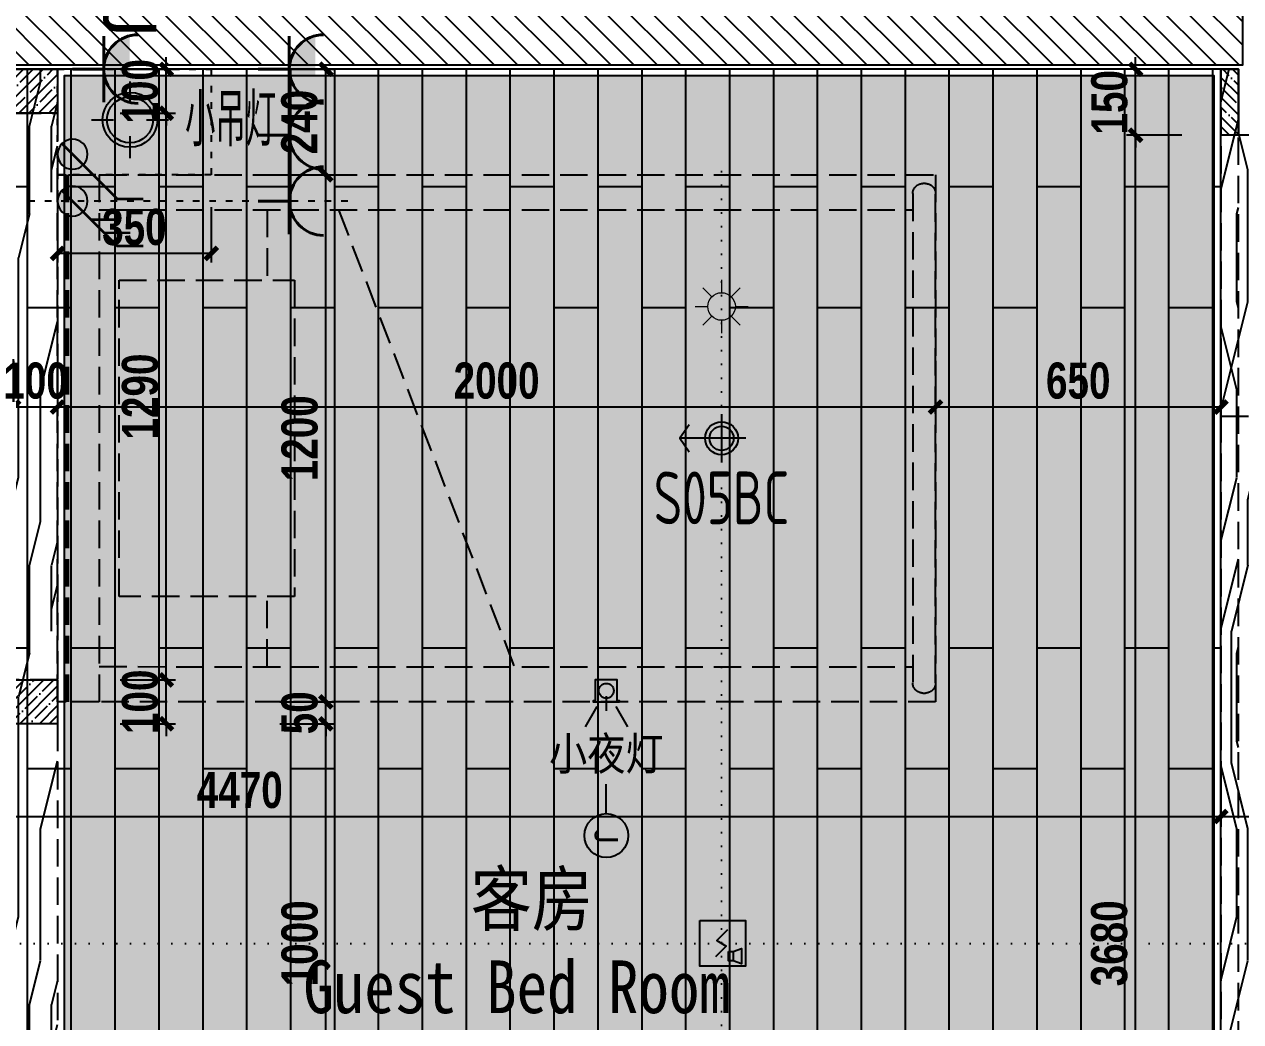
# Model space of a CAD drawing. Header units: millimetres. Extents: x 151151 to 230613, y -376178 to 0.
# Drawn here: x 225466 to 228237, y -373136 to -370865 of the extents above; entities that cross this region are included whole.
import ezdxf
from ezdxf.enums import TextEntityAlignment as Align

# ---------------------------------------------------------------- set-up
doc = ezdxf.new("R2010")
doc.units = ezdxf.units.MM
doc.header["$LTSCALE"] = 250
for name, pattern in [('ACAD_ISO03W100', [30, 12, -18]), ('DASH', [0.35, 0.25, -0.1]), ('DOT', [0.25, 0, -0.25])]:
    doc.linetypes.add(name, pattern=pattern)
doc.layers.get('Defpoints').update_dxf_attribs({"color": 250})
for name, color, linetype in [('0-台阶', 138, 'Continuous'), ('0-辅助线', 1, 'DOT'), ('01-原始砖砌筑间隔墙', 6, 'Continuous'), ('C-天花轮廓线', 4, 'Continuous'), ('CON-完成面标注', 66, 'Continuous'), ('CON-施工标注-道具标注', 66, 'Continuous'), ('GND-地面材质填充', 251, 'Continuous'), ('MEPM - AFA - EQUIP', 2, 'Continuous'), ('P-固定家具（悬空）', 45, 'Continuous'), ('P-完成面', 3, 'Continuous'), ('P-木构造型', 40, 'Continuous'), ('P-活动家具', 39, 'DASH'), ('S 插座 强电', 1, 'Continuous'), ('S-LIGHT', 30, 'Continuous')]:
    doc.layers.add(name, color=color, linetype=linetype)
doc.layers.add('C-5消防', color=150, linetype='Continuous', lineweight=5)
doc.layers.add('P-区域文字', color=2, linetype='Continuous', lineweight=0)
doc.layers.add('P-legend', color=230, linetype='Continuous', true_color=0xff007f)
doc.layers.add('P-小夜灯', color=20, linetype='Continuous', true_color=0xff3f00)
doc.styles.add('FXXX-新宋体', font='', dxfattribs={"width": 0.85, "bigfont": 'gbcbig.shx'})
doc.styles.add('PUA-尺寸标高', font='cityb___.ttf', dxfattribs={"width": 0.8})
doc.styles.get("Standard").update_dxf_attribs({"font": ''})
doc.styles.add('ZTA-A-DIMS', font='GBENOR', dxfattribs={"width": 0.8, "bigfont": 'GBCBIG'})
doc.styles.add('宋体', font='', dxfattribs={"width": 0.8, "height": 2.5})
doc.styles.get('FXXX-新宋体').set_extended_font_data('SimSun')
doc.styles.get('Standard').set_extended_font_data('SimSun')
doc.styles.get('宋体').set_extended_font_data('SimSun')
doc.linetypes.add('LED', pattern='A,0.5,-0.2,["LED",Standard,S=0.2,R=0,X=-0.2,Y=-0.1],-0.2', length=0.9)
doc.dimstyles.new('PUA 1-35', dxfattribs={"dimscale": 35, "dimtxt": 2.35, "dimasz": 0.8, "dimexe": 0.6, "dimexo": 0.6, "dimgap": 0.5, "dimtad": 1, "dimdec": 0, "dimrnd": 5, "dimdsep": 46, "dimtxsty": 'PUA-尺寸标高', "dimblk": 'ARCHTICK', "dimcen": 1.8, "dimclrd": 66, "dimclre": 66, "dimclrt": 66, "dimadec": 0, "dimazin": 0, "dimtfac": 1.5, "dimtdec": 0, "dimtix": 1, "dimtmove": 2, "dimatfit": 3, "dimldrblk": 'ARROWS', "dimfxl": 3, "dimfxlon": 1, "dimtolj": 1, "dimtzin": 0, "dimarcsym": 0})
pattern_1 = [(45, (-200051.383, 376787.57), (-22.4506403, 22.4506403), []), (45, (-200028.932, 376787.57), (-22.4506403, 22.4506403), [39.6875, -7.9375, 0, -7.9375])]
pattern_2 = [(90, (270702.7, 8602.7), (-1000, 6e-14), [200, -300, 100, -400]), (90, (270677.7, 9302.7), (-1000, 6e-14), [200, -800]), (90, (270627.7, 9202.7), (-1000, 6e-14), [100, -900]), (90, (270602.7, 8652.7), (-1000, 6e-14), [50, -700, 50, -200]), (90, (270552.7, 9002.7), (-1000, 6e-14), [200, -300, 50, -450]), (90, (270527.7, 8752.7), (-1000, 6e-14), [150, -850]), (90, (270502.7, 9002.7), (-1000, 6e-14), [300, -700]), (90, (270477.7, 8702.7), (-1000, 6e-14), [200, -800]), (90, (270452.7, 9102.7), (-1000, 6e-14), [500, -500]), (90, (270402.7, 8802.7), (-1000, 6e-14), [100, -300, 200, -400]), (90, (270377.7, 9502.7), (-1000, 6e-14), [200, -800]), (90, (270352.7, 9302.7), (-1000, 6e-14), [100, -900]), (90, (270327.7, 9102.7), (-1000, 6e-14), [100, -900]), (90, (270302.7, 8602.7), (-1000, 6e-14), [200, -800]), (90, (270277.7, 9102.7), (-1000, 6e-14), [200, -800]), (90, (270227.7, 9102.7), (-1000, 6e-14), [200, -200, 200, -400]), (90, (270177.7, 8902.7), (-1000, 6e-14), [100, -500, 200, -200]), (90, (270152.7, 9102.7), (-1000, 6e-14), [300, -700]), (90, (270102.7, 9102.7), (-1000, 6e-14), [200, -800]), (90, (270077.7, 8702.7), (-1000, 6e-14), [300, -400, 100, -200]), (90, (270027.7, 8702.7), (-1000, 6e-14), [500, -500]), (90, (270002.7, 9302.7), (-1000, 6e-14), [100, -900]), (90, (269977.7, 9002.7), (-1000, 6e-14), [200, -800]), (90, (269952.7, 8802.7), (-1000, 6e-14), [100, -400, 100, -400]), (90, (269927.7, 8702.7), (-1000, 6e-14), [100, -300, 200, -400]), (90, (269902.7, 8902.7), (-1000, 6e-14), [100, -500, 100, -300]), (90, (269877.7, 9102.7), (-1000, 6e-14), [300, -700]), (90, (269827.7, 8702.7), (-1000, 6e-14), [200, -800]), (90, (269802.7, 9202.7), (-1000, 6e-14), [100, -900]), (90, (269777.7, 9402.7), (-1000, 6e-14), [100, -900]), (104.03624, (270627.71, 9302.7), (4e-08, 1000), [103, -4020.1055]), (104.03624, (270402.71, 9402.7), (4e-08, 1000), [103, -4020.1055]), (104.03624, (269802.71, 9302.7), (4e-08, 1000), [103, -4020.1055]), (104.03624, (270177.71, 9002.7), (4e-08, 1000), [103, -4020.1055]), (104.03624, (270027.71, 9202.7), (4e-08, 1000), [103, -4020.1055]), (104.03624, (270102.71, 9302.7), (4e-08, 1000), [103, -4020.1055]), (104.03624, (269927.71, 8802.7), (4e-08, 1000), [103, -4020.1055]), (104.03624, (269977.71, 9202.7), (4e-08, 1000), [103, -4020.1055]), (104.03624, (270352.71, 9402.7), (4e-08, 1000), [206, -3917.1055]), (104.03624, (270277.71, 9302.7), (4e-08, 1000), [206, -3917.1055]), (104.03624, (270227.71, 9302.7), (4e-08, 1000), [206, -3917.1055]), (255.96376, (270552.71, 9002.7), (4e-08, -1000), [103, -206, 103, -3711.1055]), (255.96376, (270402.71, 8802.7), (4e-08, -1000), [103, -4020.1055]), (255.96376, (269952.71, 8802.7), (4e-08, -1000), [206, -3917.1055]), (284.03624, (270677.71, 9302.7), (-4e-08, -1000), [103, -4020.1055]), (75.96376, (270677.71, 9502.7), (-4e-08, 1000), [103, -4020.1055]), (75.96376, (270327.71, 9202.7), (-4e-08, 1000), [103, -4020.1055]), (75.96376, (270152.71, 9402.7), (-4e-08, 1000), [103, -4020.1055]), (75.96376, (270077.71, 9002.7), (-4e-08, 1000), [103, -4020.1055]), (75.96376, (269952.71, 8902.7), (-4e-08, 1000), [103, -4020.1055]), (75.96376, (269902.71, 9002.7), (-4e-08, 1000), [103, -4020.1055]), (75.96376, (270077.71, 9002.7), (-4e-08, 1000), [103, -4020.1055]), (75.96376, (269927.71, 9302.7), (-4e-08, 1000), [412, -3711.1055]), (75.96376, (270602.71, 8702.7), (-4e-08, 1000), [412, -3711.1055]), (75.96376, (270527.71, 8802.7), (-4e-08, 1000), [412, -3711.1055]), (75.96376, (270477.71, 8902.7), (-4e-08, 1000), [103, -206, 206, -3608.1055]), (75.96376, (270402.71, 8902.7), (-4e-08, 1000), [206, -206, 206, -3505.1055]), (75.96376, (270302.71, 8802.7), (-4e-08, 1000), [412, -3711.1055]), (75.96376, (270227.71, 8702.7), (-4e-08, 1000), [412, -3711.1055]), (75.96376, (270177.71, 8702.7), (-4e-08, 1000), [412, -3711.1055]), (75.96376, (269877.71, 9402.7), (-4e-08, 1000), [103, -4020.1055]), (75.96377, (269777.71, 9502.7), (-0.00019, 1000), [206, -3917.1055]), (75.96377, (269827.71, 8902.7), (-0.00019, 1000), [206, -3917.1055]), (75.96376, (270702.71, 8802.7), (-2e-05, 1000), [412, -3711.1055]), (75.96376, (270002.71, 9402.7), (-2e-05, 1000), [309, -3814.1055]), (75.96376, (270077.71, 9502.7), (-2e-05, 1000), [618, -3505.1055])]

# ---------------------------------------------------------------- blocks, each defined once
blk = doc.blocks.new('DRC')
at = {"layer": 'P-活动家具', "linetype": 'DASH', "extrusion": (-6.93889e-18, 6.70714e-21, -1)}
blk.add_line((-1120, -95), (-1120, -1947.8), dxfattribs=at)
at = {"layer": 'P-活动家具', "linetype": 'DASH', "extrusion": (6.93889e-18, 6.70714e-21, -1)}
blk.add_line((-80, -95), (-79.9, -1948), dxfattribs=at)
at = {"layer": 'P-活动家具', "linetype": 'DASH'}
for p, q in [((-1120, -477.8), (-960, -477.8)), ((-80, -477.8), (-240, -477.8)), ((-1120, -640), (-80, -1040.1))]:
    blk.add_line(p, q, dxfattribs=at)
for points in [[(0, -19.8), (0, 0), (-1200, 0), (-1200, -19.8)], [(0, -25), (-1200, -25), (-1200, -95), (0, -95)], [(-960, -540), (-240, -540), (-240, -140), (-960, -140)]]:
    blk.add_lwpolyline(points, close=True, dxfattribs=at)
blk.add_lwpolyline([(-1200, -95), (-1200, -2000), (0, -2000), (0, -95)], dxfattribs=at)
blk.add_lwpolyline([(-43, -2000), (-1157, -2000, -0.414214), (-1180, -1977), (-1180, -1971, -0.414214), (-1157, -1948), (-43, -1948, -0.414214), (-19.9, -1971), (-19.9, -1977, -0.414214)], format="xyb", close=True, dxfattribs=at)
blk = doc.blocks.new('MGZX')
at = {"layer": 'P-木构造型'}
h = blk.add_hatch(dxfattribs=at)
h.set_pattern_fill('ANSI35', color=251, scale=5)
h.set_pattern_definition(pattern_1)
h.paths.add_polyline_path([(0, -100), (100, -100), (100, 0), (0, 0)])
h = blk.add_hatch(dxfattribs=at)
h.set_pattern_fill('ANSI35', color=251, scale=5)
h.set_pattern_definition(pattern_1)
h.paths.add_polyline_path([(1390, -100), (1490, -100), (1490, 0), (1390, 0)])
for points in [[(0, -100), (100, -100), (100, 0), (0, 0)], [(1390, -100), (1490, -100), (1490, 0), (1390, 0)]]:
    blk.add_lwpolyline(points, close=True, dxfattribs=at)
at = {"layer": 'P-木构造型', "linetype": 'DASH'}
blk.add_lwpolyline([(100, -100), (1390, -100), (1390, 0), (100, 0)], close=True, dxfattribs=at)
blk = doc.blocks.new('YSJZQT')
at = {"layer": '01-原始砖砌筑间隔墙'}
h = blk.add_hatch(dxfattribs=at)
h.set_pattern_fill('ANSI31', color=251, scale=300)
h.set_pattern_definition([(45, (-201625.48, 31413.072), (-26.516504, 26.516504), [])])
h.paths.add_polyline_path([(-150, 500), (-150, 7600), (-350, 7600), (-350, 500)])
blk.add_lwpolyline([(-350, 7600), (-350, 500), (-150, 500), (-150, 7600)], close=True, dxfattribs=at)
blk = doc.blocks.new('_ArchTick')
at = {"color": 0, "linetype": 'ByBlock', "const_width": 0.4}
blk.add_lwpolyline([(-0.5, -0.5), (0.5, 0.5)], dxfattribs=at)
blk = doc.blocks.new('*D92')
at = {"layer": 'CON-完成面标注', "color": 66, "lineweight": -2, "transparency": 16777216}
for p, q in [((223722.1, -372563.6), (223722.1, -372689.6)), ((228192.1, -372563.6), (228192.1, -372689.6)), ((223722.1, -372668.6), (228192.1, -372668.6))]:
    blk.add_line(p, q, dxfattribs=at)
at = {"layer": 'Defpoints', "color": 0, "transparency": 16777216}
for p in [(228192.1, -371268.8), (223722.1, -372437.3), (228192.1, -372668.6)]:
    blk.add_point(p, dxfattribs=at)
at = {"layer": 'CON-完成面标注', "color": 66, "lineweight": -2, "transparency": 16777216, "xscale": 28, "yscale": 28, "zscale": 28, "rotation": 180}
blk.add_blockref('_ArchTick', (223722.1, -372668.6), dxfattribs=at)
at = {"layer": 'CON-完成面标注', "color": 66, "lineweight": -2, "transparency": 16777216, "xscale": 28, "yscale": 28, "zscale": 28}
blk.add_blockref('_ArchTick', (228192.1, -372668.6), dxfattribs=at)
at = {"layer": 'CON-完成面标注', "color": 66, "transparency": 16777216, "insert": (225957.1, -372608.6), "char_height": 82.25, "attachment_point": 5, "style": 'PUA-尺寸标高'}
blk.add_mtext('\\A1;4470', dxfattribs=at)
blk = doc.blocks.new('ARROWS')
at = {"color": 66}
blk.add_line((0, 0), (-3.183, 0), dxfattribs=at)
at = {"color": 66, "const_width": 0.267}
blk.add_lwpolyline([(-1.2, 1.2), (0, 0), (-1.2, -1.2)], dxfattribs=at)
blk = doc.blocks.new('*D93')
at = {"layer": 'CON-完成面标注', "color": 66, "lineweight": -2, "transparency": 16777216}
for p, q in [((228192.1, -372563.6), (228192.1, -372689.6)), ((229542.1, -372563.6), (229542.1, -372689.6)), ((228192.1, -372668.6), (229542.1, -372668.6))]:
    blk.add_line(p, q, dxfattribs=at)
at = {"layer": 'Defpoints', "color": 0, "transparency": 16777216}
for p in [(228192.1, -371268.8), (229542.1, -371307.3), (229542.1, -372668.6)]:
    blk.add_point(p, dxfattribs=at)
at = {"layer": 'CON-完成面标注', "color": 66, "lineweight": -2, "transparency": 16777216, "xscale": 28, "yscale": 28, "zscale": 28, "rotation": 180}
blk.add_blockref('_ArchTick', (228192.1, -372668.6), dxfattribs=at)
at = {"layer": 'CON-完成面标注', "color": 66, "lineweight": -2, "transparency": 16777216, "xscale": 28, "yscale": 28, "zscale": 28}
blk.add_blockref('_ArchTick', (229542.1, -372668.6), dxfattribs=at)
at = {"layer": 'CON-完成面标注', "color": 66, "transparency": 16777216, "insert": (228867.1, -372609.1), "char_height": 82.25, "attachment_point": 5, "style": 'PUA-尺寸标高'}
blk.add_mtext('\\A1;1350', dxfattribs=at)
blk = doc.blocks.new('*D97')
at = {"layer": 'CON-完成面标注', "color": 66, "lineweight": -2, "transparency": 16777216}
for p, q in [((228102.9, -371117.3), (227976.9, -371117.3)), ((227997.9, -374797.3), (227997.9, -371117.3)), ((228102.9, -374797.3), (227976.9, -374797.3))]:
    blk.add_line(p, q, dxfattribs=at)
at = {"layer": 'Defpoints', "color": 0, "transparency": 16777216}
for p in [(227997.9, -371117.3), (228232.1, -371117.3), (228232.1, -374797.3)]:
    blk.add_point(p, dxfattribs=at)
at = {"layer": 'CON-完成面标注', "color": 66, "lineweight": -2, "transparency": 16777216, "xscale": 28, "yscale": 28, "zscale": 28}
for p, rotation in [((227997.9, -371117.3), 90), ((227997.9, -374797.3), 270)]:
    blk.add_blockref('_ArchTick', p, dxfattribs=dict(at, rotation=rotation))
at = {"layer": 'CON-完成面标注', "color": 66, "transparency": 16777216, "insert": (227938.1, -372957.3), "char_height": 82.25, "attachment_point": 5, "rotation": 90, "style": 'PUA-尺寸标高'}
blk.add_mtext('\\A1;3680', dxfattribs=at)
blk = doc.blocks.new('*D98')
at = {"layer": 'CON-完成面标注', "color": 66, "lineweight": -2, "transparency": 16777216}
for p, q in [((227997.9, -370967.3), (227997.9, -370939.3)), ((228102.9, -370967.3), (227976.9, -370967.3)), ((227997.9, -371117.3), (227997.9, -370967.3)), ((228102.9, -371117.3), (227976.9, -371117.3)), ((227997.9, -371117.3), (227997.9, -371145.3))]:
    blk.add_line(p, q, dxfattribs=at)
at = {"layer": 'Defpoints', "color": 0, "transparency": 16777216}
for p in [(227997.9, -370967.3), (228232.1, -370967.3), (228232.1, -371117.3)]:
    blk.add_point(p, dxfattribs=at)
at = {"layer": 'CON-完成面标注', "color": 66, "lineweight": -2, "transparency": 16777216, "xscale": 28, "yscale": 28, "zscale": 28}
for p, rotation in [((227997.9, -370967.3), 270), ((227997.9, -371117.3), 90)]:
    blk.add_blockref('_ArchTick', p, dxfattribs=dict(at, rotation=rotation))
at = {"layer": 'CON-完成面标注', "color": 66, "transparency": 16777216, "insert": (227938.4, -371042.3), "char_height": 82.25, "attachment_point": 5, "rotation": 90, "style": 'PUA-尺寸标高'}
blk.add_mtext('\\A1;150', dxfattribs=at)
blk = doc.blocks.new('*D156')
at = {"layer": 'CON-施工标注-道具标注', "color": 66, "lineweight": -2, "transparency": 16777216}
for p, q in [((225442.1, -371631), (225442.1, -371757)), ((225542.1, -371631), (225542.1, -371757)), ((225442.1, -371736), (225414.1, -371736)), ((225442.1, -371736), (225542.1, -371736)), ((225542.1, -371736), (225570.1, -371736))]:
    blk.add_line(p, q, dxfattribs=at)
at = {"layer": 'Defpoints', "color": 0, "transparency": 16777216}
for p in [(225542.1, -371067.3), (225442.1, -371567.3), (225542.1, -371736)]:
    blk.add_point(p, dxfattribs=at)
at = {"layer": 'CON-施工标注-道具标注', "color": 66, "lineweight": -2, "transparency": 16777216, "xscale": 28, "yscale": 28, "zscale": 28}
blk.add_blockref('_ArchTick', (225442.1, -371736), dxfattribs=at)
at = {"layer": 'CON-施工标注-道具标注', "color": 66, "lineweight": -2, "transparency": 16777216, "xscale": 28, "yscale": 28, "zscale": 28, "rotation": 180}
blk.add_blockref('_ArchTick', (225542.1, -371736), dxfattribs=at)
at = {"layer": 'CON-施工标注-道具标注', "color": 66, "transparency": 16777216, "insert": (225492.1, -371676.5), "char_height": 82.25, "attachment_point": 5, "style": 'PUA-尺寸标高'}
blk.add_mtext('\\A1;100', dxfattribs=at)
blk = doc.blocks.new('*D157')
at = {"layer": 'CON-施工标注-道具标注', "color": 66, "lineweight": -2, "transparency": 16777216}
for p, q in [((225542.1, -371631), (225542.1, -371757)), ((227542.1, -371631), (227542.1, -371757)), ((225542.1, -371736), (227542.1, -371736))]:
    blk.add_line(p, q, dxfattribs=at)
at = {"layer": 'Defpoints', "color": 0, "transparency": 16777216}
for p in [(225542.1, -371067.3), (227542.1, -371207.3), (227542.1, -371736)]:
    blk.add_point(p, dxfattribs=at)
at = {"layer": 'CON-施工标注-道具标注', "color": 66, "lineweight": -2, "transparency": 16777216, "xscale": 28, "yscale": 28, "zscale": 28, "rotation": 180}
blk.add_blockref('_ArchTick', (225542.1, -371736), dxfattribs=at)
at = {"layer": 'CON-施工标注-道具标注', "color": 66, "lineweight": -2, "transparency": 16777216, "xscale": 28, "yscale": 28, "zscale": 28}
blk.add_blockref('_ArchTick', (227542.1, -371736), dxfattribs=at)
at = {"layer": 'CON-施工标注-道具标注', "color": 66, "transparency": 16777216, "insert": (226542.1, -371676.5), "char_height": 82.25, "attachment_point": 5, "style": 'PUA-尺寸标高'}
blk.add_mtext('\\A1;2000', dxfattribs=at)
blk = doc.blocks.new('*D158')
at = {"layer": 'CON-施工标注-道具标注', "color": 66, "lineweight": -2, "transparency": 16777216}
for p, q in [((227542.1, -371631), (227542.1, -371757)), ((228192.1, -371631), (228192.1, -371757)), ((227542.1, -371736), (228192.1, -371736))]:
    blk.add_line(p, q, dxfattribs=at)
at = {"layer": 'Defpoints', "color": 0, "transparency": 16777216}
for p in [(228192.1, -371117.3), (227542.1, -371207.3), (228192.1, -371736)]:
    blk.add_point(p, dxfattribs=at)
at = {"layer": 'CON-施工标注-道具标注', "color": 66, "lineweight": -2, "transparency": 16777216, "xscale": 28, "yscale": 28, "zscale": 28, "rotation": 180}
blk.add_blockref('_ArchTick', (227542.1, -371736), dxfattribs=at)
at = {"layer": 'CON-施工标注-道具标注', "color": 66, "lineweight": -2, "transparency": 16777216, "xscale": 28, "yscale": 28, "zscale": 28}
blk.add_blockref('_ArchTick', (228192.1, -371736), dxfattribs=at)
at = {"layer": 'CON-施工标注-道具标注', "color": 66, "transparency": 16777216, "insert": (227867.1, -371676.5), "char_height": 82.25, "attachment_point": 5, "style": 'PUA-尺寸标高'}
blk.add_mtext('\\A1;650', dxfattribs=at)
blk = doc.blocks.new('*D159')
at = {"layer": 'CON-施工标注-道具标注', "color": 66, "lineweight": -2, "transparency": 16777216}
for p, q in [((225789.8, -372357.3), (225789.8, -372329.3)), ((225684.8, -372357.3), (225810.8, -372357.3)), ((225789.8, -372457.3), (225789.8, -372357.3)), ((225684.8, -372457.3), (225810.8, -372457.3)), ((225789.8, -372457.3), (225789.8, -372485.3))]:
    blk.add_line(p, q, dxfattribs=at)
at = {"layer": 'Defpoints', "color": 0, "transparency": 16777216}
for p in [(225542.1, -372357.3), (225789.8, -372357.3), (225542.1, -372457.3)]:
    blk.add_point(p, dxfattribs=at)
at = {"layer": 'CON-施工标注-道具标注', "color": 66, "lineweight": -2, "transparency": 16777216, "xscale": 28, "yscale": 28, "zscale": 28}
for p, rotation in [((225789.8, -372357.3), 270), ((225789.8, -372457.3), 90)]:
    blk.add_blockref('_ArchTick', p, dxfattribs=dict(at, rotation=rotation))
at = {"layer": 'CON-施工标注-道具标注', "color": 66, "transparency": 16777216, "insert": (225730.3, -372407.3), "char_height": 82.25, "attachment_point": 5, "rotation": 90, "style": 'PUA-尺寸标高'}
blk.add_mtext('\\A1;100', dxfattribs=at)
blk = doc.blocks.new('*D160')
at = {"layer": 'CON-施工标注-道具标注', "color": 66, "lineweight": -2, "transparency": 16777216}
for p, q in [((225684.8, -371067.3), (225810.8, -371067.3)), ((225789.8, -372357.3), (225789.8, -371067.3)), ((225684.8, -372357.3), (225810.8, -372357.3))]:
    blk.add_line(p, q, dxfattribs=at)
at = {"layer": 'Defpoints', "color": 0, "transparency": 16777216}
for p in [(225542.1, -371067.3), (225789.8, -371067.3), (225542.1, -372357.3)]:
    blk.add_point(p, dxfattribs=at)
at = {"layer": 'CON-施工标注-道具标注', "color": 66, "lineweight": -2, "transparency": 16777216, "xscale": 28, "yscale": 28, "zscale": 28}
for p, rotation in [((225789.8, -371067.3), 90), ((225789.8, -372357.3), 270)]:
    blk.add_blockref('_ArchTick', p, dxfattribs=dict(at, rotation=rotation))
at = {"layer": 'CON-施工标注-道具标注', "color": 66, "transparency": 16777216, "insert": (225730.3, -371712.3), "char_height": 82.25, "attachment_point": 5, "rotation": 90, "style": 'PUA-尺寸标高'}
blk.add_mtext('\\A1;1290', dxfattribs=at)
blk = doc.blocks.new('*D161')
at = {"layer": 'CON-施工标注-道具标注', "color": 66, "lineweight": -2, "transparency": 16777216}
for p, q in [((225789.8, -370967.3), (225789.8, -370939.3)), ((225684.8, -370967.3), (225810.8, -370967.3)), ((225789.8, -371067.3), (225789.8, -370967.3)), ((225684.8, -371067.3), (225810.8, -371067.3)), ((225789.8, -371067.3), (225789.8, -371095.3))]:
    blk.add_line(p, q, dxfattribs=at)
at = {"layer": 'Defpoints', "color": 0, "transparency": 16777216}
for p in [(225542.1, -370967.3), (225789.8, -370967.3), (225542.1, -371067.3)]:
    blk.add_point(p, dxfattribs=at)
at = {"layer": 'CON-施工标注-道具标注', "color": 66, "lineweight": -2, "transparency": 16777216, "xscale": 28, "yscale": 28, "zscale": 28}
for p, rotation in [((225789.8, -370967.3), 270), ((225789.8, -371067.3), 90)]:
    blk.add_blockref('_ArchTick', p, dxfattribs=dict(at, rotation=rotation))
at = {"layer": 'CON-施工标注-道具标注', "color": 66, "transparency": 16777216, "insert": (225730.3, -371017.3), "char_height": 82.25, "attachment_point": 5, "rotation": 90, "style": 'PUA-尺寸标高'}
blk.add_mtext('\\A1;100', dxfattribs=at)
blk = doc.blocks.new('*D162')
at = {"layer": 'CON-施工标注-道具标注', "color": 66, "lineweight": -2, "transparency": 16777216}
for p, q in [((226048.3, -372457.3), (226174.3, -372457.3)), ((226153.3, -373457.3), (226153.3, -372457.3)), ((226048.3, -373457.3), (226174.3, -373457.3))]:
    blk.add_line(p, q, dxfattribs=at)
at = {"layer": 'Defpoints', "color": 0, "transparency": 16777216}
for p in [(225542.1, -372457.3), (226153.3, -372457.3), (225542.1, -373457.3)]:
    blk.add_point(p, dxfattribs=at)
at = {"layer": 'CON-施工标注-道具标注', "color": 66, "lineweight": -2, "transparency": 16777216, "xscale": 28, "yscale": 28, "zscale": 28}
for p, rotation in [((226153.3, -372457.3), 90), ((226153.3, -373457.3), 270)]:
    blk.add_blockref('_ArchTick', p, dxfattribs=dict(at, rotation=rotation))
at = {"layer": 'CON-施工标注-道具标注', "color": 66, "transparency": 16777216, "insert": (226093.8, -372957.3), "char_height": 82.25, "attachment_point": 5, "rotation": 90, "style": 'PUA-尺寸标高'}
blk.add_mtext('\\A1;1000', dxfattribs=at)
blk = doc.blocks.new('*D163')
at = {"layer": 'CON-施工标注-道具标注', "color": 66, "lineweight": -2, "transparency": 16777216}
for p, q in [((226153.3, -372407.3), (226153.3, -372379.3)), ((226048.3, -372407.3), (226174.3, -372407.3)), ((226153.3, -372457.3), (226153.3, -372407.3)), ((226048.3, -372457.3), (226174.3, -372457.3)), ((226153.3, -372457.3), (226153.3, -372485.3))]:
    blk.add_line(p, q, dxfattribs=at)
at = {"layer": 'Defpoints', "color": 0, "transparency": 16777216}
for p in [(225542.1, -372407.3), (226153.3, -372407.3), (225542.1, -372457.3)]:
    blk.add_point(p, dxfattribs=at)
at = {"layer": 'CON-施工标注-道具标注', "color": 66, "lineweight": -2, "transparency": 16777216, "xscale": 28, "yscale": 28, "zscale": 28}
for p, rotation in [((226153.3, -372407.3), 270), ((226153.3, -372457.3), 90)]:
    blk.add_blockref('_ArchTick', p, dxfattribs=dict(at, rotation=rotation))
at = {"layer": 'CON-施工标注-道具标注', "color": 66, "transparency": 16777216, "insert": (226093.8, -372432.3), "char_height": 82.25, "attachment_point": 5, "rotation": 90, "style": 'PUA-尺寸标高'}
blk.add_mtext('\\A1;50', dxfattribs=at)
blk = doc.blocks.new('*D164')
at = {"layer": 'CON-施工标注-道具标注', "color": 66, "lineweight": -2, "transparency": 16777216}
for p, q in [((226048.3, -371207.3), (226174.3, -371207.3)), ((226153.3, -372407.3), (226153.3, -371207.3)), ((226048.3, -372407.3), (226174.3, -372407.3))]:
    blk.add_line(p, q, dxfattribs=at)
at = {"layer": 'Defpoints', "color": 0, "transparency": 16777216}
for p in [(225542.1, -371207.3), (226153.3, -371207.3), (225542.1, -372407.3)]:
    blk.add_point(p, dxfattribs=at)
at = {"layer": 'CON-施工标注-道具标注', "color": 66, "lineweight": -2, "transparency": 16777216, "xscale": 28, "yscale": 28, "zscale": 28}
for p, rotation in [((226153.3, -371207.3), 90), ((226153.3, -372407.3), 270)]:
    blk.add_blockref('_ArchTick', p, dxfattribs=dict(at, rotation=rotation))
at = {"layer": 'CON-施工标注-道具标注', "color": 66, "transparency": 16777216, "insert": (226093.8, -371807.3), "char_height": 82.25, "attachment_point": 5, "rotation": 90, "style": 'PUA-尺寸标高'}
blk.add_mtext('\\A1;1200', dxfattribs=at)
blk = doc.blocks.new('*D165')
at = {"layer": 'CON-施工标注-道具标注', "color": 66, "lineweight": -2, "transparency": 16777216}
for p, q in [((226048.3, -370967.3), (226174.3, -370967.3)), ((226153.3, -371207.3), (226153.3, -370967.3)), ((226048.3, -371207.3), (226174.3, -371207.3))]:
    blk.add_line(p, q, dxfattribs=at)
at = {"layer": 'Defpoints', "color": 0, "transparency": 16777216}
for p in [(225892.1, -370967.3), (226153.3, -370967.3), (225542.1, -371207.3)]:
    blk.add_point(p, dxfattribs=at)
at = {"layer": 'CON-施工标注-道具标注', "color": 66, "lineweight": -2, "transparency": 16777216, "xscale": 28, "yscale": 28, "zscale": 28}
for p, rotation in [((226153.3, -370967.3), 90), ((226153.3, -371207.3), 270)]:
    blk.add_blockref('_ArchTick', p, dxfattribs=dict(at, rotation=rotation))
at = {"layer": 'CON-施工标注-道具标注', "color": 66, "transparency": 16777216, "insert": (226093.3, -371087.3), "char_height": 82.25, "attachment_point": 5, "rotation": 90, "style": 'PUA-尺寸标高'}
blk.add_mtext('\\A1;240', dxfattribs=at)
blk = doc.blocks.new('*D166')
at = {"layer": 'CON-施工标注-道具标注', "color": 66, "lineweight": -2, "transparency": 16777216}
for p, q in [((225542.1, -371281.3), (225542.1, -371407.3)), ((225892.1, -371281.3), (225892.1, -371407.3)), ((225892.1, -371386.3), (225542.1, -371386.3))]:
    blk.add_line(p, q, dxfattribs=at)
at = {"layer": 'Defpoints', "color": 0, "transparency": 16777216}
for p in [(225542.1, -371207.3), (225892.1, -371207.3), (225542.1, -371386.3)]:
    blk.add_point(p, dxfattribs=at)
at = {"layer": 'CON-施工标注-道具标注', "color": 66, "lineweight": -2, "transparency": 16777216, "xscale": 28, "yscale": 28, "zscale": 28, "rotation": 180}
blk.add_blockref('_ArchTick', (225542.1, -371386.3), dxfattribs=at)
at = {"layer": 'CON-施工标注-道具标注', "color": 66, "lineweight": -2, "transparency": 16777216, "xscale": 28, "yscale": 28, "zscale": 28}
blk.add_blockref('_ArchTick', (225892.1, -371386.3), dxfattribs=at)
at = {"layer": 'CON-施工标注-道具标注', "color": 66, "transparency": 16777216, "insert": (225717.1, -371326.8), "char_height": 82.25, "attachment_point": 5, "style": 'PUA-尺寸标高'}
blk.add_mtext('\\A1;350', dxfattribs=at)
blk = doc.blocks.new('*U420')
for p, q in [((0, 55), (0, -95)), ((-55, 0), (55, 0))]:
    blk.add_line(p, q)
blk.add_lwpolyline([(-30.6, -74), (0, -95), (30.6, -74)])
blk.add_circle((0, 0), 37.5)
at = {"color": 8}
blk.add_circle((0, 0), 27.5, dxfattribs=at)
blk = doc.blocks.new('*U195')
at = {"color": 8}
for p, q in [((0, 75), (0, 175)), ((-175, 0), (-75, 0)), ((75, 0), (175, 0)), ((0, -175), (0, -75))]:
    blk.add_line(p, q, dxfattribs=at)
blk.add_circle((0, 0), 125)
blk.add_circle((0, 0), 105, dxfattribs=at)
blk = doc.blocks.new('喷淋')
for points in [[(0, 1.043), (0, 0.543)], [(-0.384, 0.384), (-0.738, 0.738)], [(0.384, 0.384), (0.737, 0.738)], [(-1.043, 0), (-0.543, 0)], [(0.543, 0), (1.043, 0)], [(-0.738, -0.737), (-0.384, -0.384)], [(0.738, -0.738), (0.384, -0.384)], [(0, -0.543), (0, -1.043)]]:
    blk.add_lwpolyline(points)
blk.add_ellipse((0, 0), major_axis=(0, 0.543), ratio=1, start_param=-1.570637775688192, end_param=4.712547531491394)
blk = doc.blocks.new('感烟探测器(自带蜂鸣器）')
at = {"layer": 'MEPM - AFA - EQUIP'}
blk.add_lwpolyline([(-165.6, 175), (184.4, 175), (184.4, -175), (-165.6, -175)], close=True, dxfattribs=at)
blk.add_lwpolyline([(46.8, 103.2), (-35.4, 21.2), (35.4, -21.2), (-46.8, -103.2)], dxfattribs=at)
at = {"layer": 'MEPM - AFA - EQUIP', "elevation": 0}
blk.add_lwpolyline([(54.1, -63.3), (88.9, -63.3), (88.9, -132.8), (54.1, -132.8)], close=True, dxfattribs=at)
blk.add_lwpolyline([(88.9, -63.3), (153.4, -38.5), (153.4, -157.6), (88.9, -132.8)], dxfattribs=at)
blk = doc.blocks.new('XYD1')
at = {"layer": 'P-小夜灯'}
h = blk.add_hatch(color=256, dxfattribs=at)
edge = h.paths.add_edge_path(flags=16)
edge.add_arc((-25, 0), 17, 0, 360)
edge = h.paths.add_edge_path()
edge.add_line((-2.5, -30), (0, -30))
edge.add_line((0, -30), (0, 30))
edge.add_line((0, 30), (-2.5, 30))
edge.add_line((-2.5, 30), (-2.5, 25))
edge.add_line((-2.5, 25), (-50, 25))
edge.add_line((-50, 25), (-50, -25))
edge.add_line((-50, -25), (-2.5, -25))
edge.add_line((-2.5, -25), (-2.5, -30))
edge.add_line((-2.5, -30), (0, -30))
blk.add_line((-12.5, 0), (20.3, 0), dxfattribs=at)
for points in [[(-2.5, -30), (0, -30), (0, 30), (-2.5, 30), (-2.5, 25), (-50, 25), (-50, -25), (-2.5, -25), (-2.5, -30), (0, -30)], [(10.8, 21.6), (57.3, 48)], [(10.8, -21.6), (57.3, -48)]]:
    blk.add_lwpolyline(points, dxfattribs=at)
blk.add_circle((-25, 0), 17, dxfattribs=at)
blk = doc.blocks.new('墙面安装电源接线盒（防水）')
at = {"color": 1, "linetype": 'Continuous'}
blk.add_line((100, 0), (0, 0), dxfattribs=at)
blk.add_circle((175, 0), 75, dxfattribs=at)
at = {"color": 61, "linetype": 'Continuous', "style": '宋体'}
blk.add_attdef('J', text='', height=80, dxfattribs=at).set_placement((149, 0), align=Align.MIDDLE_LEFT)
blk = doc.blocks.new('*U409')
at = {"lineweight": 40}
h = blk.add_hatch(color=256, dxfattribs=at)
edge = h.paths.add_edge_path()
edge.add_line((12.7, -50.5), (12.7, 50.5))
edge.add_ellipse((0, 0), major_axis=(36.8, 36.8), ratio=1, start_angle=239.1477, end_angle=390.8523, ccw=False)
for p, q in [((52.1, -50.1), (52.1, 50.1)), ((52.1, 0), (99.4, 0))]:
    blk.add_line(p, q, dxfattribs=at)
blk.add_arc((0, 0), 52.1, 270, 90, dxfattribs=at)
blk = doc.blocks.new('*U412')
at = {"lineweight": 40}
h = blk.add_hatch(color=256, dxfattribs=at)
edge = h.paths.add_edge_path()
edge.add_line((12.7, -50.5), (12.7, 50.5))
edge.add_ellipse((0, 0), major_axis=(36.8, 36.8), ratio=1, start_angle=239.1477, end_angle=390.8523, ccw=False)
for p, q in [((52.1, -50.1), (52.1, 50.1)), ((52.1, 0), (99.4, 0))]:
    blk.add_line(p, q, dxfattribs=at)
blk.add_arc((0, 0), 52.1, 270, 90, dxfattribs=at)
blk.add_text('U', height=80, rotation=90).set_placement((52.1, 50.1))
blk = doc.blocks.new('*U336')
h = blk.add_hatch(color=256)
edge = h.paths.add_edge_path()
edge.add_arc((0, 0), 0.575, 0, 360)
at = {"const_width": 0.1}
blk.add_lwpolyline([(2.715, 1.715), (1.715, 1.715), (-0.407, -0.407)], dxfattribs=at)
blk.add_circle((0, 0), 0.575)
blk = doc.blocks.new('*U354')
h = blk.add_hatch(color=256)
edge = h.paths.add_edge_path()
edge.add_arc((0, 0), 0.575, 0, 360)
at = {"const_width": 0.1}
for points in [[(2.715, 1.715), (1.715, 1.715), (-0.407, -0.407)], [(2.215, 1.215), (1.215, 1.215)], [(1.715, 0.715), (0.715, 0.715)]]:
    blk.add_lwpolyline(points, dxfattribs=at)
blk.add_circle((0, 0), 0.575)

msp = doc.modelspace()

# ---------------------------------------------------------------- hatches: boundary and pattern name
at = {"layer": 'C-天花轮廓线'}
h = msp.add_hatch(dxfattribs=at)
h.set_pattern_fill('木纹面5', color=251, scale=1000, angle=90, pattern_type=2)
h.set_pattern_definition(pattern_2)
h.paths.add_polyline_path([(225442.1, -370967.3), (225542.1, -370967.3), (225542.1, -374947.3), (225442.1, -374947.3)])
h = msp.add_hatch(dxfattribs=at)
h.set_pattern_fill('木纹面5', color=251, scale=1000, angle=90, pattern_type=2)
h.set_pattern_definition(pattern_2)
h.paths.add_polyline_path([(228232.1, -374947.3), (228232.1, -370967.3), (228192.1, -370967.3), (228192.1, -374947.3)])
h = msp.add_hatch(dxfattribs=at)
h.set_pattern_fill('松散材料', color=251, scale=20, double=1)
h.set_pattern_definition([(0, (270702.714, 8602.698), (18.75, 37.5), [0, -37.5])])
h.paths.add_polyline_path([(228177.1, -374932.3), (228177.1, -370982.3), (225557.1, -370982.3), (225557.1, -374932.3)])
at = {"layer": 'GND-地面材质填充'}
h = msp.add_hatch(dxfattribs=at)
h.set_pattern_fill('木地板', color=250, scale=100, angle=90, pattern_type=2)
h.set_pattern_definition([(0, (284773, 12015.2), (3e-13, 1050), [100, -100]), (0, (284673, 12790.2), (3e-13, 1050), [100, -100]), (90, (284772.96, 11752.68), (-100, 6e-15), [])])
h.paths.add_polyline_path([(223722.1, -374947.3), (228192.1, -374947.3), (228192.1, -374797.3), (228192.1, -370967.3), (223722.1, -370967.3), (223722.1, -372437.3)])
h = msp.add_hatch(dxfattribs=at)
h.set_pattern_fill('木纹面5', color=250, scale=1500, angle=90, pattern_type=2)
h.set_pattern_definition([(90, (270702.7, 8602.7), (-1500, 9e-14), [300, -450, 150, -600]), (90, (270665.2, 9652.7), (-1500, 9e-14), [300, -1200]), (90, (270590.2, 9502.7), (-1500, 9e-14), [150, -1350]), (90, (270552.7, 8677.7), (-1500, 9e-14), [75, -1050, 75, -300]), (90, (270477.7, 9202.7), (-1500, 9e-14), [300, -450, 75, -675]), (90, (270440.2, 8827.7), (-1500, 9e-14), [225, -1275]), (90, (270402.7, 9202.7), (-1500, 9e-14), [450, -1050]), (90, (270365.2, 8752.7), (-1500, 9e-14), [300, -1200]), (90, (270327.7, 9352.7), (-1500, 9e-14), [750, -750]), (90, (270252.7, 8902.7), (-1500, 9e-14), [150, -450, 300, -600]), (90, (270215.2, 9952.7), (-1500, 9e-14), [300, -1200]), (90, (270177.7, 9652.7), (-1500, 9e-14), [150, -1350]), (90, (270140.2, 9352.7), (-1500, 9e-14), [150, -1350]), (90, (270102.7, 8602.7), (-1500, 9e-14), [300, -1200]), (90, (270065.2, 9352.7), (-1500, 9e-14), [300, -1200]), (90, (269990.2, 9352.7), (-1500, 9e-14), [300, -300, 300, -600]), (90, (269915.2, 9052.7), (-1500, 9e-14), [150, -750, 300, -300]), (90, (269877.7, 9352.7), (-1500, 9e-14), [450, -1050]), (90, (269802.7, 9352.7), (-1500, 9e-14), [300, -1200]), (90, (269765.2, 8752.7), (-1500, 9e-14), [450, -600, 150, -300]), (90, (269690.2, 8752.7), (-1500, 9e-14), [750, -750]), (90, (269652.7, 9652.7), (-1500, 9e-14), [150, -1350]), (90, (269615.2, 9202.7), (-1500, 9e-14), [300, -1200]), (90, (269577.7, 8902.7), (-1500, 9e-14), [150, -600, 150, -600]), (90, (269540.2, 8752.7), (-1500, 9e-14), [150, -450, 300, -600]), (90, (269502.7, 9052.7), (-1500, 9e-14), [150, -750, 150, -450]), (90, (269465.2, 9352.7), (-1500, 9e-14), [450, -1050]), (90, (269390.2, 8752.7), (-1500, 9e-14), [300, -1200]), (90, (269352.7, 9502.7), (-1500, 9e-14), [150, -1350]), (90, (269315.2, 9802.7), (-1500, 9e-14), [150, -1350]), (104.03624, (270590.2, 9652.7), (5e-08, 1500), [154.5, -6030.1583]), (104.03624, (270252.7, 9802.7), (5e-08, 1500), [154.5, -6030.1583]), (104.03624, (269352.7, 9652.7), (5e-08, 1500), [154.5, -6030.1583]), (104.03624, (269915.2, 9202.7), (5e-08, 1500), [154.5, -6030.1583]), (104.03624, (269690.2, 9502.7), (5e-08, 1500), [154.5, -6030.1583]), (104.03624, (269802.7, 9652.7), (5e-08, 1500), [154.5, -6030.1583]), (104.03624, (269540.2, 8902.7), (5e-08, 1500), [154.5, -6030.1583]), (104.03624, (269615.2, 9502.7), (5e-08, 1500), [154.5, -6030.1583]), (104.03624, (270177.7, 9802.7), (5e-08, 1500), [309, -5875.6583]), (104.03624, (270065.2, 9652.7), (5e-08, 1500), [309, -5875.6583]), (104.03624, (269990.2, 9652.7), (5e-08, 1500), [309, -5875.6583]), (255.96376, (270477.7, 9202.7), (5e-08, -1500), [154.5, -309, 154.5, -5566.6583]), (255.96376, (270252.7, 8902.7), (5e-08, -1500), [154.5, -6030.1583]), (255.96376, (269577.7, 8902.7), (5e-08, -1500), [309, -5875.6583]), (284.03624, (270665.2, 9652.7), (-5e-08, -1500), [154.5, -6030.1583]), (75.96376, (270665.2, 9952.7), (-5e-08, 1500), [154.5, -6030.1583]), (75.96376, (270140.2, 9502.7), (-5e-08, 1500), [154.5, -6030.1583]), (75.96376, (269877.7, 9802.7), (-5e-08, 1500), [154.5, -6030.1583]), (75.96376, (269765.2, 9202.7), (-5e-08, 1500), [154.5, -6030.1583]), (75.96376, (269577.7, 9052.7), (-5e-08, 1500), [154.5, -6030.1583]), (75.96376, (269502.7, 9202.7), (-5e-08, 1500), [154.5, -6030.1583]), (75.96376, (269765.2, 9202.7), (-5e-08, 1500), [154.5, -6030.1583]), (75.96376, (269540.2, 9652.7), (-5e-08, 1500), [618, -5566.6583]), (75.96376, (270552.7, 8752.7), (-5e-08, 1500), [618, -5566.6583]), (75.96376, (270440.2, 8902.7), (-5e-08, 1500), [618, -5566.6583]), (75.96376, (270365.2, 9052.7), (-5e-08, 1500), [154.5, -309, 309, -5412.1583]), (75.96376, (270252.7, 9052.7), (-5e-08, 1500), [309, -309, 309, -5257.6583]), (75.96376, (270102.7, 8902.7), (-5e-08, 1500), [618, -5566.6583]), (75.96376, (269990.2, 8752.7), (-5e-08, 1500), [618, -5566.6583]), (75.96376, (269915.2, 8752.7), (-5e-08, 1500), [618, -5566.6583]), (75.96376, (269465.2, 9802.7), (-5e-08, 1500), [154.5, -6030.1583]), (75.96377, (269315.2, 9952.7), (-0.0003, 1500), [309, -5875.6583]), (75.96377, (269390.2, 9052.7), (-0.0003, 1500), [309, -5875.6583]), (75.96376, (270702.7, 8902.7), (-3e-05, 1500), [618, -5566.6583]), (75.96376, (269652.7, 9802.7), (-3e-05, 1500), [463.5, -5721.1583]), (75.96376, (269765.2, 9952.7), (-3e-05, 1500), [927, -5257.6583])])
h.paths.add_polyline_path([(229532.1, -371317.3), (229532.1, -370967.3), (228752.1, -370967.3), (228752.1, -371117.3), (228232.1, -371117.3), (228192.1, -371117.3), (228192.1, -374797.3), (228232.1, -374797.3), (228752.1, -374797.3), (228752.1, -374947.3), (229532.1, -374947.3), (229532.1, -374597.3), (229542.1, -371317.3)])
at = {"layer": 'P-木构造型'}
h = msp.add_hatch(dxfattribs=at)
h.set_pattern_fill('ANSI35', color=251, scale=5, angle=90)
h.set_pattern_definition([(135, (-151345.438, -571168.665), (-22.4506403, -22.4506403), []), (135, (-151345.438, -571146.214), (-22.4506403, -22.4506403), [39.6875, -7.9375, 0, -7.9375])])
h.paths.add_polyline_path([(228232.1, -370967.3), (228232.1, -371117.3), (228192.1, -371117.3), (228192.1, -370967.3)])

# ---------------------------------------------------------------- linework, layer by layer
at = {"layer": '0-台阶'}
msp.add_line((228192.1, -374947.3), (228192.1, -370967.3), dxfattribs=at)
at = {"layer": '0-辅助线', "color": 235, "linetype": 'DOT', "ltscale": 0.5}
for points in [[(227054.6, -371200), (227054.6, -374714.6)], [(229972.1, -372957.3), (220576.5, -372957.3)]]:
    msp.add_lwpolyline(points, dxfattribs=at)
at = {"layer": 'C-天花轮廓线', "color": 40, "linetype": 'DASH'}
msp.add_lwpolyline([(228232.1, -374947.3), (228232.1, -370967.3), (228192.1, -370967.3), (228192.1, -374947.3)], close=True, dxfattribs=at)
at = {"layer": 'C-天花轮廓线'}
msp.add_lwpolyline([(228177.1, -374932.3), (228177.1, -370982.3), (225557.1, -370982.3), (225557.1, -374932.3)], close=True, dxfattribs=at)
at = {"layer": 'C-天花轮廓线', "color": 40, "linetype": 'DASH'}
msp.add_lwpolyline([(225542.1, -372457.3), (225542.1, -373457.3)], dxfattribs=at)
at = {"layer": 'GND-地面材质填充', "color": 252, "linetype": 'DASH'}
msp.add_lwpolyline([(228192.1, -371757.3), (229542.1, -371757.3)], dxfattribs=at)
at = {"layer": 'P-legend', "linetype": 'ACAD_ISO03W100', "ltscale": 0.005}
msp.add_lwpolyline([(226203, -371267.3), (225472.7, -371267.3)], dxfattribs=at)
at = {"layer": 'P-固定家具（悬空）', "linetype": 'ACAD_ISO03W100', "ltscale": 0.005}
msp.add_lwpolyline([(225542.1, -370967.3), (225892.1, -370967.3), (225892.1, -371207.3), (225542.1, -371207.3), (225542.1, -370967.3)], dxfattribs=at)
at = {"layer": 'P-完成面'}
msp.add_lwpolyline([(229642.1, -371317.3), (229532.1, -371317.3), (229532.1, -370967.3), (228752.1, -370967.3), (228752.1, -371117.3), (228232.1, -371117.3), (228232.1, -370967.3), (223722.1, -370967.3), (223722.1, -372437.3), (222962.1, -372437.3), (222962.1, -372277.3), (223562.1, -372277.3), (223562.1, -370987.3), (221172.1, -370987.3), (221172.1, -371187.3), (220472.1, -371187.3), (220472.1, -372277.3), (222072.1, -372277.3), (222072.1, -372437.3), (220472.1, -372437.3), (220472.1, -372491.3), (220442.1, -372491.3)], dxfattribs=at)
at = {"layer": 'P-木构造型'}
msp.add_lwpolyline([(228232.1, -370967.3), (228232.1, -371117.3), (228192.1, -371117.3), (228192.1, -370967.3)], close=True, dxfattribs=at)

# ---------------------------------------------------------------- block references
at = {"color": 1, "rotation": 90}
msp.add_blockref('YSJZQT', (228742.1, -370607.3), dxfattribs=at)
at = {"layer": 'C-5消防'}
for name, p, xscale, yscale, zscale in [('喷淋', (227054.6, -371507.3), 57.95999983321484, 57.95999983321484, 57.95999983321484), ('感烟探测器(自带蜂鸣器）', (227054.6, -372957.3), 0.2976190476190337, 0.2976190476190337, 0.2976190476190337)]:
    msp.add_blockref(name, p, dxfattribs=dict(at, xscale=xscale, yscale=yscale, zscale=zscale))
at = {"layer": 'P-legend', "xscale": -59.49570339756987, "yscale": 59.49570339756987, "zscale": 59.49570339756987, "rotation": 180}
for name, p in [('*U336', (225576.3, -371160.6)), ('*U354', (225576.3, -371267.3))]:
    msp.add_blockref(name, p, dxfattribs=at)
at = {"layer": 'P-小夜灯', "rotation": 270}
msp.add_blockref('XYD1', (226792.1, -372407.3), dxfattribs=at)
at = {"layer": 'P-木构造型', "color": 1, "xscale": -1, "rotation": 90}
msp.add_blockref('MGZX', (225442.1, -370967.3), dxfattribs=at)
at = {"layer": 'P-活动家具', "color": 39, "linetype": 'DASH', "xscale": -1, "rotation": 90}
msp.add_blockref('DRC', (225542.1, -372407.3), dxfattribs=at)
at = {"layer": 'S 插座 强电', "xscale": -1.500000000000001, "yscale": 1.500000000000001, "zscale": 1.500000000000001}
for name, p in [('*U412', (225725.4, -370966.7)), ('*U409', (226148.2, -370966.7)), ('*U409', (226148.2, -371117)), ('*U409', (226148.2, -371267.3))]:
    msp.add_blockref(name, p, dxfattribs=at)
at = {"layer": 'S 插座 强电', "xscale": 0.6666666666666666, "yscale": 0.6666666666666666, "zscale": 0.6666666666666666, "rotation": 270}
msp.add_blockref('墙面安装电源接线盒（防水）', (226792.1, -372595.2), dxfattribs=at).add_auto_attribs({'J': 'J '})
at = {"layer": 'S-LIGHT', "xscale": 0.5, "yscale": 0.5, "zscale": 0.5, "rotation": 270}
msp.add_blockref('*U195', (225707.1, -371082.3), dxfattribs=at)
at = {"layer": 'S-LIGHT', "rotation": 270}
msp.add_blockref('*U420', (227054.6, -371807.3), dxfattribs=at)

# ---------------------------------------------------------------- texts
at = {"layer": 'P-区域文字', "insert": (226587.8, -372957.3), "char_height": 120, "width": 1771.706, "attachment_point": 5, "style": 'FXXX-新宋体'}
msp.add_mtext(' 客房\\PGuest Bed Room ', dxfattribs=at)
at = {"layer": 'P-小夜灯', "color": 252, "width": 0.85}
msp.add_text('小夜灯', height=75, dxfattribs=at).set_placement((226792.1, -372525.3), align=Align.MIDDLE_CENTER)
at = {"layer": 'S-LIGHT', "linetype": 'LED', "ltscale": 0.005, "style": 'ZTA-A-DIMS', "width": 0.8}
msp.add_text('小吊灯', height=120, dxfattribs=at).set_placement((225832.5, -371082.3), align=Align.MIDDLE_LEFT)
msp.add_text('S05BC', height=120, dxfattribs=at).set_placement((227054.6, -371942.9), align=Align.MIDDLE_CENTER)

# ---------------------------------------------------------------- dimensions: what is measured, and where the dimension line sits
at = {"layer": 'CON-完成面标注'}
for base, p1, p2, picture, middle in [((227997.9, -370967.3), (228232.1, -371117.3), (228232.1, -370967.3), '*D98', (227938.4, -371042.3)), ((227997.9, -371117.3), (228232.1, -374797.3), (228232.1, -371117.3), '*D97', (227938.1, -372957.3))]:
    dim = msp.add_linear_dim(base=base, p1=p1, p2=p2, angle=90, dimstyle='PUA 1-35', dxfattribs=at)
    dim.commit()
    dim.dimension.update_dxf_attribs({"geometry": picture, "text_midpoint": middle})
for base, p1, p2, picture, middle in [((228192.1, -372668.6), (223722.1, -372437.3), (228192.1, -371268.8), '*D92', (225957.1, -372608.6)), ((229542.1, -372668.6), (228192.1, -371268.8), (229542.1, -371307.3), '*D93', (228867.1, -372609.1))]:
    dim = msp.add_linear_dim(base=base, p1=p1, p2=p2, dimstyle='PUA 1-35', dxfattribs=at)
    dim.commit()
    dim.dimension.update_dxf_attribs({"geometry": picture, "text_midpoint": middle})
at = {"layer": 'CON-施工标注-道具标注'}
for base, p1, p2, angle, picture, middle in [((225789.8, -370967.3), (225542.1, -371067.3), (225542.1, -370967.3), 90, '*D161', (225730.3, -371017.3)), ((226153.3, -370967.3), (225542.1, -371207.3), (225892.1, -370967.3), 270, '*D165', (226093.3, -371087.3)), ((225789.8, -371067.3), (225542.1, -372357.3), (225542.1, -371067.3), 90, '*D160', (225730.3, -371712.3)), ((226153.3, -371207.3), (225542.1, -372407.3), (225542.1, -371207.3), 270, '*D164', (226093.8, -371807.3)), ((225789.8, -372357.3), (225542.1, -372457.3), (225542.1, -372357.3), 90, '*D159', (225730.3, -372407.3)), ((226153.3, -372407.3), (225542.1, -372457.3), (225542.1, -372407.3), 270, '*D163', (226093.8, -372432.3)), ((226153.3, -372457.3), (225542.1, -373457.3), (225542.1, -372457.3), 270, '*D162', (226093.8, -372957.3))]:
    dim = msp.add_linear_dim(base=base, p1=p1, p2=p2, angle=angle, dimstyle='PUA 1-35', dxfattribs=at)
    dim.commit()
    dim.dimension.update_dxf_attribs({"geometry": picture, "text_midpoint": middle})
for base, p1, p2, picture, middle in [((225542.1, -371736), (225442.1, -371567.3), (225542.1, -371067.3), '*D156', (225492.1, -371676.5)), ((227542.1, -371736), (225542.1, -371067.3), (227542.1, -371207.3), '*D157', (226542.1, -371676.5)), ((228192.1, -371736), (227542.1, -371207.3), (228192.1, -371117.3), '*D158', (227867.1, -371676.5)), ((225542.1, -371386.3), (225892.1, -371207.3), (225542.1, -371207.3), '*D166', (225717.1, -371326.8))]:
    dim = msp.add_linear_dim(base=base, p1=p1, p2=p2, dimstyle='PUA 1-35', dxfattribs=at)
    dim.commit()
    dim.dimension.update_dxf_attribs({"geometry": picture, "text_midpoint": middle})

doc.saveas('drawing.dxf')
